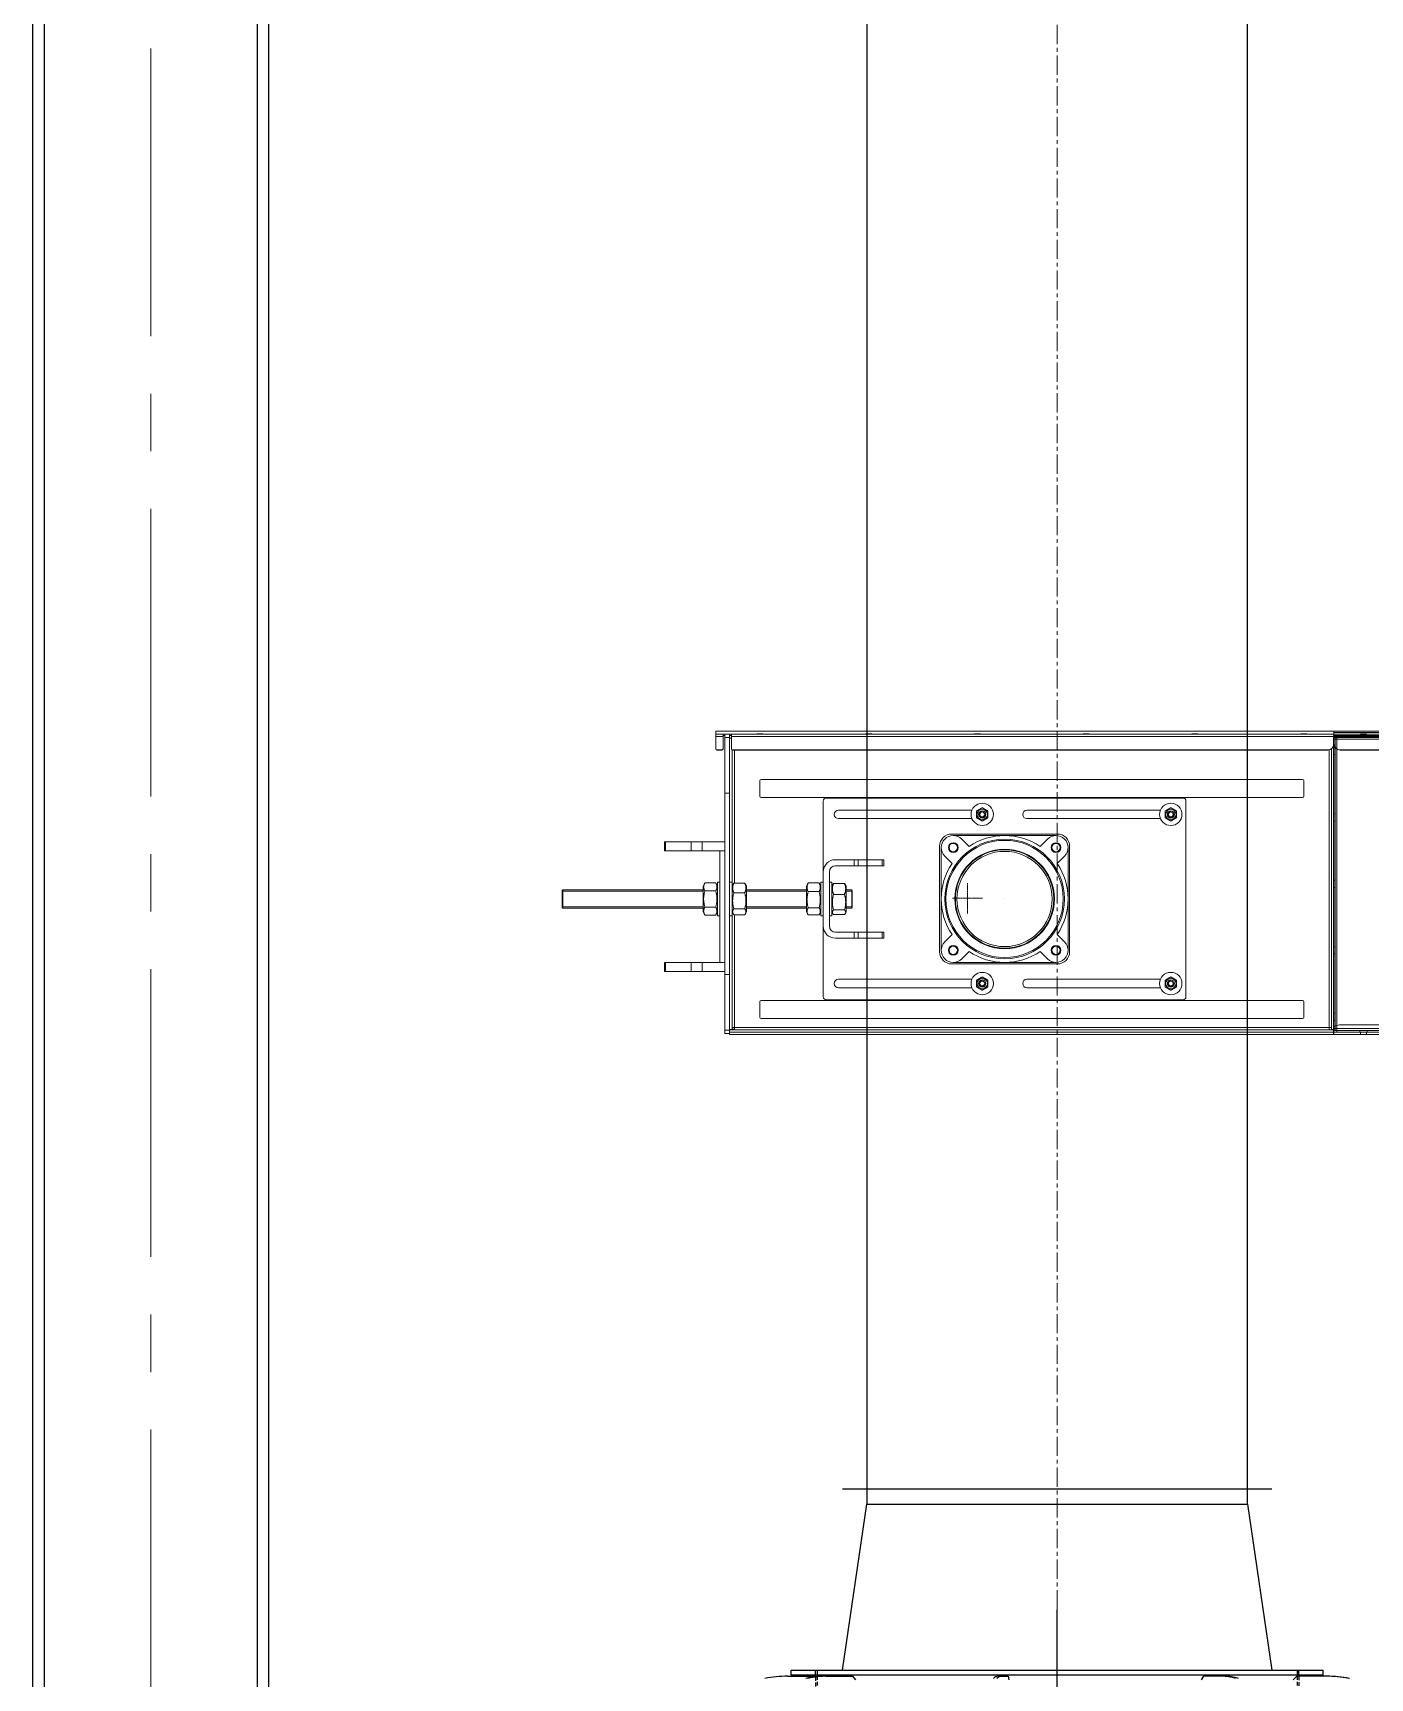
# Model space of a CAD drawing. Header units: millimetres. Extents: x 3220 to 226993, y 817 to 176024.
# Drawn here: x 95309 to 97522, y 100277 to 103000 of the extents above; entities that cross this region are included whole.
import ezdxf

# ---------------------------------------------------------------- set-up
doc = ezdxf.new("R2010")
doc.units = ezdxf.units.MM
for name, pattern in [('AXES', [50.8, 31.75, -6.35, 6.35, -6.35]), ('CHAIN', [0.3543, 0.2362, -0.0295, 0.0591, -0.0295]), ('DASHED', [15, 7, -8]), ('HARTLIJN', [1, 0.84, -0.08, 0, -0.08]), ('HIDDEN', [9.525, 6.35, -3.175])]:
    doc.linetypes.add(name, pattern=pattern)
doc.layers.add('Axe', color=1, linetype='AXES', lineweight=9)
doc.layers.add('Gewinde(DIN)', color=160, linetype='Continuous', lineweight=25)
for name, color, linetype in [('HARTLIJN', 1, 'HARTLIJN'), ('LIJN-035', 7, 'Continuous'), ('LOGO', 7, 'Continuous'), ('STIPPELLIJN', 4, 'HIDDEN')]:
    doc.layers.add(name, color=color, linetype=linetype)
for name, color, linetype, lineweight, true_color in [('Mittelpunktmarkierung(DIN)', 7, 'Continuous', 25, 0x3f3f3f), ('Sichtbare Kanten(DIN)', 7, 'Continuous', 50, 0x3f3f3f), ('Sichtbare tangentiale Kanten(DIN)', 7, 'Continuous', 50, 0x3f3f3f), ('Verdeckte Kanten(DIN)', 7, 'DASHED', 35, 0x3f3f3f), ('Verdeckte tangentiale Kanten(DIN)', 7, 'DASHED', 35, 0x3f3f3f)]:
    doc.layers.add(name, color=color, linetype=linetype, lineweight=lineweight, true_color=true_color)

# ---------------------------------------------------------------- blocks, each defined once
blk = doc.blocks.new('section 6-5')
for points in [[(195, 31980), (195, 10020), (-195, 10020), (-195, 31980)], [(-176, 10020), (-176, 31980), (176, 31980), (176, 10020)]]:
    blk.add_lwpolyline(points, close=True)
at = {"layer": 'Axe', "ltscale": 15}
blk.add_line((0, -4000), (0, 32000), dxfattribs=at)
blk = doc.blocks.new('212')
blk.add_line((-440, 70), (440, 70))
at = {"layer": 'HARTLIJN'}
blk.add_line((0, -4871.9), (0, 170.6), dxfattribs=at)
at = {"layer": 'LIJN-035'}
for p, q in [((-446.3, 60), (-400, 60)), ((-383.6, 60), (-380.4, 60)), ((-380.4, 60), (-338.8, 60)), ((-338.8, 60), (-333.8, 54)), ((-97.5, 60), (-91.7, 60)), ((-91.7, 60), (-81.4, 60)), ((-81.4, 60), (-80.1, 54)), ((242.1, 60), (238.5, 54)), ((272, 60), (242.1, 60)), ((276.8, 60), (272, 60)), ((396.5, 60), (390.6, 54)), ((445, 60), (396.5, 60)), ((446.3, 60), (445, 60))]:
    blk.add_line(p, q, dxfattribs=at)
at = {"layer": 'LIJN-035', "color": 0}
for p, q in [((-440, 62), (-440, 70)), ((440, 62), (-440, 62)), ((440, 62), (440, 70))]:
    blk.add_line(p, q, dxfattribs=at)
at = {"layer": 'LIJN-035'}
for centre, radius, start, end in [((-446.2, -131.5), 191.5, 90.0017, 101.2524), ((-383.6, -81.6), 141.6, 90.0189, 103.0943), ((-380.3, -81.6), 141.6, 90.0189, 103.0943), ((-96.9, 48.3), 11.7, 92.9828, 136.8066), ((-91.1, 48.3), 11.7, 92.9828, 136.8066), ((271.8, -14.6), 74.6, 71.9237, 89.8925), ((276.6, -14.6), 74.6, 71.9237, 89.8925), ((445, -131.5), 191.5, 78.7476, 89.9983), ((446.2, -131.5), 191.5, 78.7476, 89.9983)]:
    blk.add_arc(centre, radius, start, end, dxfattribs=at)
at = {"layer": 'LOGO'}
for p, q in [((-400, 62), (-400, 59)), ((400, 60), (400, 62))]:
    blk.add_line(p, q, dxfattribs=at)
at = {"layer": 'STIPPELLIJN'}
for p, q in [((-400, 62), (-400, 70)), ((-400, 59), (-400, -1130)), ((-397, 70), (-397, -1130)), ((397, 70), (397, -1130)), ((400, 62), (400, 70)), ((400, 60), (400, 1.4))]:
    blk.add_line(p, q, dxfattribs=at)
blk = doc.blocks.new('164')
blk.add_blockref('212', (0, -70))
blk = doc.blocks.new('ligne presse 22 L')
at = {"color": 4}
for p, q in [((-4815, 11632), (-4815, 8548)), ((-4185, 8548), (-4185, 11632)), ((-4855, 8548), (-4145, 8548)), ((-4855, 8248), (-4815, 8523)), ((-4815, 8548), (-4815, 8523)), ((-4815, 8548), (-4185, 8548)), ((-4815, 8523), (-4185, 8523)), ((-4185, 8523), (-4185, 8548)), ((-4185, 8523), (-4145, 8248))]:
    blk.add_line(p, q, dxfattribs=at)
at = {"layer": 'Axe'}
blk.add_line((-4500, 8348.6), (-4500, 11632), dxfattribs=at)
blk.add_blockref('164', (-4500, 8248))
blk = doc.blocks.new('TKF 300 tondeur F')
at = {"layer": 'Gewinde(DIN)', "color": 5, "lineweight": 0}
for p, q in [((807, -7.3), (797, -7.3)), ((972, -7.3), (873, -7.3)), ((1277, -7.3), (1044, -7.3)), ((797, -33.1), (807, -33.1)), ((873, -33.1), (972, -33.1)), ((1044, -33.1), (1277, -33.1))]:
    blk.add_line(p, q, dxfattribs=at)
for centre in [(270, 119.8), (582, 119.8), (270, -160.2), (582, -160.2)]:
    blk.add_arc(centre, 4.95, 176.1931, 86.1931, dxfattribs=at)
at = {"layer": 'Mittelpunktmarkierung(DIN)', "color": 5, "linetype": 'CHAIN', "lineweight": 0, "ltscale": 5.555937}
for p, q in [((606.5, 5.9), (606.5, -44.1)), ((631.5, -19.1), (581.5, -19.1))]:
    blk.add_line(p, q, dxfattribs=at)
at = {"layer": 'Sichtbare Kanten(DIN)', "color": 5, "lineweight": 0}
for p, q in [((0, 252.3), (0, 257.3)), ((0, 257.3), (0, 257.3)), ((1023, 257.3), (0, 257.3)), ((0, 252.3), (0, 248.6)), ((0, 236.4), (0, 248.6)), ((997, 252.5), (1011, 252.5)), ((997, 252.3), (997, 252.5)), ((997, 252.3), (997, 248.6)), ((1000, 250.5), (997, 250.5)), ((997, 250.3), (1000, 250.3)), ((997, 228.4), (997, 248.6)), ((997, 246.3), (1000, 246.3)), ((997, 245.8), (1000, 245.8)), ((1000, 247.2), (1000, 252.1)), ((1000, 154.8), (1000, 247.2)), ((1008, 252.1), (1008, 247.2)), ((1011, 250.5), (1008, 250.5)), ((1008, 247.2), (1008, 154.8)), ((1011, 252.5), (1011, 252.3)), ((1011, 248.6), (1011, 252.3)), ((1011, 248.6), (1011, 228.4)), ((1023, 252.3), (1023, 257.3)), ((1023, 257.3), (1023, 257.3)), ((1023, 252.3), (1023, 248.6)), ((1023, 228.4), (1023, 248.6)), ((0, 236.4), (0, 236.2)), ((0, 236.2), (0, -236.2)), ((4, 228.2), (4, -236.2)), ((995, 226.4), (10, 226.4)), ((10, 226.2), (995, 226.2)), ((996, 7.8), (996, 226.5)), ((997, 228.2), (997, 228.4)), ((1011, 228.2), (1011, 228.4)), ((1021, 226.4), (1013, 226.4)), ((1013, 226.2), (1021, 226.2)), ((1023, 228.2), (1023, 228.4)), ((50, 149.8), (50, 175.8)), ((52, 177.8), (948, 177.8)), ((950, 175.8), (950, 149.8)), ((948, 147.8), (52, 147.8)), ((245, -182.2), (245, 141.8)), ((250, 146.8), (840, 146.8)), ((845, 141.8), (845, 24.8)), ((1008, 154.8), (1000, 154.8)), ((1000, 154.8), (1000, -11.2)), ((1008, -145.2), (1008, 154.8)), ((287.1, 126.8), (508, 126.8)), ((508, 112.8), (287.1, 112.8)), ((599.1, 126.8), (820, 126.8)), ((820, 112.8), (599.1, 112.8)), ((632.5, 87.3), (457.5, 87.3)), ((460, 84.8), (545, 84.8)), ((545, 84.8), (630, 84.8)), ((437.5, 67.3), (437.5, -107.7)), ((440, -20.2), (440, 64.8)), ((486.3, 66.8), (474.1, 78.9)), ((615.9, 78.9), (603.7, 66.8)), ((650, 64.8), (650, -20.2)), ((652.5, -107.7), (652.5, 67.3)), ((1045.6, 74.3), (1008, 74.3)), ((1008, 59.3), (1008, 74.3)), ((1008, 59.3), (1016, 59.3)), ((1008, -125.2), (1008, 59.3)), ((1045.6, 59.3), (1008, 59.3)), ((1016, -11.2), (1016, 59.3)), ((1045.6, 74.3), (1063.5, 74.3)), ((1063.5, 59.3), (1045.6, 59.3)), ((1063.5, 74.3), (1105.9, 74.3)), ((1105.9, 59.3), (1063.5, 59.3)), ((1105.9, 74.3), (1108, 74.3)), ((1108, 59.3), (1105.9, 59.3)), ((1108, 59.3), (1108, 74.3)), ((445.9, 50.7), (458, 38.5)), ((632, 38.5), (644.1, 50.7)), ((745, 44.8), (747.9, 44.8)), ((745, 44.8), (745, 34.8)), ((747.9, 34.8), (745, 34.8)), ((787.1, 44.8), (747.9, 44.8)), ((747.9, 34.8), (787.1, 34.8)), ((787.1, 44.8), (794.1, 44.8)), ((794.1, 34.8), (787.1, 34.8)), ((794.1, 44.8), (825, 44.8)), ((794.1, 34.8), (825, 34.8)), ((807, 1.2), (808.5, 3.8)), ((807, 1.2), (807, -41.5)), ((828, 5.6), (810, 5.6)), ((831, 1.2), (829.5, 3.8)), ((831, -48.2), (831, 7.8)), ((835, 7.8), (831, 7.8)), ((835, 24.8), (835, -65.2)), ((845, -65.2), (845, 24.8)), ((845, 7.8), (849, 7.8)), ((849, 7.8), (849, -48.2)), ((849, 1.2), (851.6, 5.6)), ((852, 6.3), (870, 6.3)), ((873, 1.2), (870.4, 5.6)), ((873, -41.5), (873, 1.2)), ((972, 1.2), (974, 4.6)), ((972, 1.2), (972, -41.5)), ((993, 6.1), (975, 6.1)), ((996, 1.2), (994, 4.6)), ((996, -48.2), (996, 7.8)), ((1000, 7.8), (996, 7.8)), ((1016, 7.8), (1020, 7.8)), ((1020, 7.8), (1020, -48.2)), ((1020, 1.2), (1023, 6.4)), ((1041, 6.4), (1023, 6.4)), ((1044, 1.2), (1041, 6.4)), ((1044, -41.5), (1044, 1.2)), ((440, -105.2), (440, -20.2)), ((650, -20.2), (650, -105.2)), ((797, -6.2), (798, -5.2)), ((797, -34.2), (797, -6.2)), ((798, -5.2), (798, -35.2)), ((798, -5.2), (807, -5.2)), ((828, -12.6), (810, -12.6)), ((852, -8.1), (870, -8.1)), ((873, -5.2), (972, -5.2)), ((993, -10.2), (975, -10.2)), ((1000, -29.2), (1000, -11.2)), ((1016, -11.2), (1016, -29.2)), ((1041, -6.9), (1023, -6.9)), ((1044, -5.2), (1276, -5.2)), ((1276, -35.2), (1276, -5.2)), ((1277, -6.2), (1276, -5.2)), ((1277, -6.2), (1277, -34.2)), ((797, -34.2), (798, -35.2)), ((798, -35.2), (807, -35.2)), ((807, -41.5), (808.5, -44.2)), ((828, -38.4), (810, -38.4)), ((828, -46), (810, -46)), ((831, -41.5), (829.5, -44.2)), ((835, -48.2), (831, -48.2)), ((845, -48.2), (849, -48.2)), ((849, -41.5), (851.6, -46)), ((852, -34.6), (870, -34.6)), ((852, -46.7), (870, -46.7)), ((873, -41.5), (870.4, -46)), ((873, -35.2), (972, -35.2)), ((972, -41.5), (974, -45)), ((993, -36.5), (975, -36.5)), ((993, -46.5), (975, -46.5)), ((996, -41.5), (994, -45)), ((996, -236.2), (996, -48.2)), ((1000, -48.2), (996, -48.2)), ((1000, -29.2), (1000, -145.2)), ((1016, -125.2), (1016, -29.2)), ((1016, -48.2), (1020, -48.2)), ((1020, -41.5), (1023, -46.8)), ((1041, -33.5), (1023, -33.5)), ((1041, -46.8), (1023, -46.8)), ((1044, -41.5), (1041, -46.8)), ((1044, -35.2), (1276, -35.2)), ((1277, -34.2), (1276, -35.2)), ((458, -78.9), (445.9, -91.1)), ((644.1, -91.1), (632, -78.9)), ((745, -75.2), (747.9, -75.2)), ((745, -75.2), (745, -85.2)), ((787.1, -75.2), (747.9, -75.2)), ((787.1, -75.2), (794.1, -75.2)), ((825, -75.2), (794.1, -75.2)), ((845, -65.2), (845, -182.2)), ((474.1, -119.3), (486.3, -107.2)), ((603.7, -107.2), (615.9, -119.3)), ((747.9, -85.2), (745, -85.2)), ((747.9, -85.2), (787.1, -85.2)), ((794.1, -85.2), (787.1, -85.2)), ((825, -85.2), (794.1, -85.2)), ((457.5, -127.7), (632.5, -127.7)), ((545, -125.2), (460, -125.2)), ((630, -125.2), (545, -125.2)), ((1008, -125.2), (1016, -125.2)), ((1045.6, -125.2), (1008, -125.2)), ((1008, -140.2), (1008, -125.2)), ((1045.6, -125.2), (1063.5, -125.2)), ((1063.5, -125.2), (1105.9, -125.2)), ((1105.9, -125.2), (1108, -125.2)), ((1108, -140.2), (1108, -125.2)), ((287.1, -153.2), (508, -153.2)), ((599.1, -153.2), (820, -153.2)), ((1000, -237.6), (1000, -145.2)), ((1000, -145.2), (1008, -145.2)), ((1045.6, -140.2), (1008, -140.2)), ((1008, -145.2), (1008, -237.6)), ((1063.5, -140.2), (1045.6, -140.2)), ((1105.9, -140.2), (1063.5, -140.2)), ((1108, -140.2), (1105.9, -140.2)), ((50, -216.2), (50, -190.2)), ((52, -188.2), (948, -188.2)), ((840, -187.2), (250, -187.2)), ((508, -167.2), (287.1, -167.2)), ((820, -167.2), (599.1, -167.2)), ((950, -190.2), (950, -216.2)), ((4, -236.2), (0, -236.2)), ((0, -240.7), (0, -236.7)), ((1000, -236.7), (0, -236.7)), ((0, -240.7), (1000, -240.7)), ((0, -240.7), (0, -244.7)), ((1000, -240.7), (0, -240.7)), ((0, -244.7), (1000, -244.7)), ((8, -232.7), (4, -232.7)), ((8, -232.7), (8, -236.7)), ((948, -218.2), (52, -218.2)), ((992, -232.7), (996, -232.7)), ((992, -236.7), (992, -232.7)), ((992, -235.7), (996, -235.7)), ((996, -236.2), (1000, -236.2)), ((1000, -242.7), (1000, -237.6)), ((1000, -242.7), (1000, -244.7)), ((1000, -242.7), (1008, -242.7)), ((1008, -237.6), (1008, -242.7))]:
    blk.add_line(p, q, dxfattribs=at)
for centre, radius in [((270, 119.8), 18.5), ((582, 119.8), 18.5), ((270, 119.8), 8.6), ((270, 119.8), 6), ((270, 119.8), 6), ((270, 119.8), 4), ((582, 119.8), 8.6), ((582, 119.8), 6), ((582, 119.8), 6), ((582, 119.8), 4), ((545, -20.2), 99), ((460, 64.8), 8), ((460, 64.8), 6.92), ((545, -20.2), 81.5), ((630, 64.8), 8), ((630, 64.8), 6.92), ((545, -20.2), 0.01), ((460, -105.2), 8), ((460, -105.2), 6.92), ((630, -105.2), 8), ((630, -105.2), 6.92), ((270, -160.2), 18.5), ((270, -160.2), 8.6), ((270, -160.2), 6), ((270, -160.2), 6), ((270, -160.2), 4), ((582, -160.2), 18.5), ((582, -160.2), 8.6), ((582, -160.2), 6), ((582, -160.2), 6), ((582, -160.2), 4)]:
    blk.add_circle(centre, radius, dxfattribs=at)
for centre, radius, start, end in [((52, 175.8), 2, 90, 180), ((948, 175.8), 2, 0, 90), ((52, 149.8), 2, 180, 270), ((250, 141.8), 5, 90, 180), ((840, 141.8), 5, 0, 90), ((948, 149.8), 2, 270, 0), ((508, 119.8), 7, 270, 90), ((820, 119.8), 7, 270, 90), ((457.5, 67.3), 20, 90, 180), ((460, 64.8), 20, 45, 225), ((545, -20.2), 105, 55.9806, 124.0194), ((630, 64.8), 20, 315, 135), ((632.5, 67.3), 20, 0, 90), ((545, -20.2), 105, 145.9806, 214.0194), ((545, -20.2), 105, 325.9806, 34.0194), ((825, 24.8), 20, 0, 90), ((825, 24.8), 10, 0, 90), ((825, -65.2), 10, 270, 0), ((825, -65.2), 20, 270, 0), ((457.5, -107.7), 20, 180, 270), ((460, -105.2), 20, 135, 315), ((545, -20.2), 105, 235.9806, 304.0194), ((630, -105.2), 20, 225, 45), ((632.5, -107.7), 20, 270, 0), ((508, -160.2), 7, 270, 90), ((820, -160.2), 7, 270, 90), ((52, -190.2), 2, 90, 180), ((250, -182.2), 5, 180, 270), ((840, -182.2), 5, 270, 0), ((948, -190.2), 2, 0, 90), ((52, -216.2), 2, 180, 270), ((948, -216.2), 2, 270, 0)]:
    blk.add_arc(centre, radius, start, end, dxfattribs=at)
for centre in [(50, 252.9), (230, 252.9), (410, 252.9), (590, 252.9), (770, 252.9), (950, 252.9)]:
    blk.add_ellipse(centre, major_axis=(-5, 0), ratio=0.026186, dxfattribs=at)
for centre, major_axis, start_param, end_param in [((10, 236.4), (-10, 0), 0, 1.570796), ((10, 236.2), (-10, 0), 0, 1.570796), ((995, 228.4), (2, 0), 4.712389, 6.283185), ((995, 228.2), (2, 0), 4.712389, 6.283185), ((1013, 228.4), (-2, 0), 0, 1.570796), ((1013, 228.2), (-2, 0), 0, 1.570796), ((1021, 228.4), (2, 0), 4.712389, 6.283185), ((1021, 228.2), (2, 0), 4.712389, 6.283185)]:
    blk.add_ellipse(centre, major_axis=major_axis, ratio=0.996195, start_param=start_param, end_param=end_param, dxfattribs=at)
for points, weights in [([(260.5, 125.3), (265.2, 128), (270, 130.8)], [1, 1.15470053838, 1]), ([(260.5, 114.3), (260.5, 119.8), (260.5, 125.3)], [1, 1.15470053838, 1]), ([(270, 108.8), (265.2, 111.6), (260.5, 114.3)], [1, 1.15470053838, 1]), ([(270, 130.8), (274.7, 128), (279.5, 125.3)], [1, 1.15470053838, 1]), ([(279.5, 114.3), (274.7, 111.6), (270, 108.8)], [1, 1.15470053838, 1]), ([(279.5, 125.3), (279.5, 119.8), (279.5, 114.3)], [1, 1.15470053838, 1]), ([(572.5, 125.3), (577.2, 128), (582, 130.8)], [1, 1.15470053838, 1]), ([(572.5, 114.3), (572.5, 119.8), (572.5, 125.3)], [1, 1.15470053838, 1]), ([(582, 108.8), (577.2, 111.6), (572.5, 114.3)], [1, 1.15470053838, 1]), ([(582, 130.8), (586.7, 128), (591.5, 125.3)], [1, 1.15470053838, 1]), ([(591.5, 114.3), (586.7, 111.6), (582, 108.8)], [1, 1.15470053838, 1]), ([(591.5, 125.3), (591.5, 119.8), (591.5, 114.3)], [1, 1.15470053838, 1]), ([(810, 5.6), (806.2, -3.5), (810, -12.6)], [1, 1.15470053838, 1]), ([(808.5, 3.8), (809, 4.7), (810, 5.6)], [1.05428215884, 1.03510900329, 1]), ([(828, 5.6), (829, 4.7), (829.5, 3.8)], [1, 1.03510900329, 1.05428215884]), ([(828, -12.6), (831.8, -3.5), (828, 5.6)], [1, 1.15470053838, 1]), ([(852, 6.3), (848.2, -0.9), (852, -8.1)], [1, 1.15470053838, 1]), ([(851.6, 5.6), (851.8, 6), (852, 6.3)], [1.01498110201, 1.00789329063, 1]), ([(870, 6.3), (870.2, 6), (870.4, 5.6)], [1, 1.00789329063, 1.01498110201]), ([(870, -8.1), (873.8, -0.9), (870, 6.3)], [1, 1.15470053838, 1]), ([(975, 6.1), (971.2, -2), (975, -10.2)], [1, 1.15470053838, 1]), ([(974, 4.6), (974.4, 5.4), (975, 6.1)], [1.03585620826, 1.02069714234, 1]), ([(993, 6.1), (993.6, 5.4), (994, 4.6)], [1, 1.02069714234, 1.03585620826]), ([(993, -10.2), (996.8, -2), (993, 6.1)], [1, 1.15470053838, 1]), ([(1023, 6.4), (1019.2, -0.3), (1023, -6.9)], [1, 1.15470053838, 1]), ([(1041, -6.9), (1044.8, -0.3), (1041, 6.4)], [1, 1.15470053838, 1]), ([(810, -12.6), (806.2, -25.5), (810, -38.4)], [1, 1.15470053838, 1]), ([(828, -38.4), (831.8, -25.5), (828, -12.6)], [1, 1.15470053838, 1]), ([(852, -8.1), (848.2, -21.4), (852, -34.6)], [1, 1.15470053838, 1]), ([(870, -34.6), (873.8, -21.4), (870, -8.1)], [1, 1.15470053838, 1]), ([(975, -10.2), (971.2, -23.3), (975, -36.5)], [1, 1.15470053838, 1]), ([(993, -36.5), (996.8, -23.3), (993, -10.2)], [1, 1.15470053838, 1]), ([(1023, -6.9), (1019.2, -20.2), (1023, -33.5)], [1, 1.15470053838, 1]), ([(1041, -33.5), (1044.8, -20.2), (1041, -6.9)], [1, 1.15470053838, 1]), ([(810, -38.4), (806.2, -42.2), (810, -46)], [1, 1.15470053838, 1]), ([(828, -46), (831.8, -42.2), (828, -38.4)], [1, 1.15470053838, 1]), ([(852, -34.6), (848.2, -40.7), (852, -46.7)], [1, 1.15470053838, 1]), ([(870, -46.7), (873.8, -40.7), (870, -34.6)], [1, 1.15470053838, 1]), ([(975, -36.5), (971.2, -41.5), (975, -46.5)], [1, 1.15470053838, 1]), ([(993, -46.5), (996.8, -41.5), (993, -36.5)], [1, 1.15470053838, 1]), ([(1023, -33.5), (1019.2, -40.1), (1023, -46.8)], [1, 1.15470053838, 1]), ([(1041, -46.8), (1044.8, -40.1), (1041, -33.5)], [1, 1.15470053838, 1]), ([(260.5, -154.7), (265.2, -152), (270, -149.2)], [1, 1.15470053838, 1]), ([(260.5, -165.7), (260.5, -160.2), (260.5, -154.7)], [1, 1.15470053838, 1]), ([(270, -149.2), (274.7, -152), (279.5, -154.7)], [1, 1.15470053838, 1]), ([(279.5, -154.7), (279.5, -160.2), (279.5, -165.7)], [1, 1.15470053838, 1]), ([(572.5, -154.7), (577.2, -152), (582, -149.2)], [1, 1.15470053838, 1]), ([(572.5, -165.7), (572.5, -160.2), (572.5, -154.7)], [1, 1.15470053838, 1]), ([(582, -149.2), (586.7, -152), (591.5, -154.7)], [1, 1.15470053838, 1]), ([(591.5, -154.7), (591.5, -160.2), (591.5, -165.7)], [1, 1.15470053838, 1]), ([(270, -171.2), (265.2, -168.4), (260.5, -165.7)], [1, 1.15470053838, 1]), ([(279.5, -165.7), (274.7, -168.4), (270, -171.2)], [1, 1.15470053838, 1]), ([(582, -171.2), (577.2, -168.4), (572.5, -165.7)], [1, 1.15470053838, 1]), ([(591.5, -165.7), (586.7, -168.4), (582, -171.2)], [1, 1.15470053838, 1])]:
    blk.add_rational_spline(points, weights, degree=2, dxfattribs=at)
at = {"layer": 'Sichtbare tangentiale Kanten(DIN)', "color": 5, "lineweight": 0}
for p, q in [((0, 257.3), (1023, 257.3)), ((0, 252.3), (997, 252.3)), ((0, 248.6), (997, 248.6)), ((1000, 247.2), (1008, 247.2)), ((1011, 252.3), (1023, 252.3)), ((1011, 248.6), (1023, 248.6)), ((8, 226.4), (8, -232.7)), ((10, 226.2), (10, 226.4)), ((992, 6.1), (992, 226.2)), ((995, 226.2), (995, 226.4)), ((1013, 226.2), (1013, 226.4)), ((1021, 226.2), (1021, 226.4)), ((1045.6, 74.3), (1045.6, 59.3)), ((1063.5, 59.3), (1063.5, 74.3)), ((1105.9, 74.3), (1105.9, 59.3)), ((747.9, 34.8), (747.9, 44.8)), ((787.1, 44.8), (787.1, 34.8)), ((794.1, 34.8), (794.1, 44.8)), ((992, -232.7), (992, -46.5)), ((747.9, -85.2), (747.9, -75.2)), ((787.1, -75.2), (787.1, -85.2)), ((794.1, -85.2), (794.1, -75.2)), ((1045.6, -125.2), (1045.6, -140.2)), ((1063.5, -140.2), (1063.5, -125.2)), ((1105.9, -125.2), (1105.9, -140.2)), ((8, -232.7), (992, -232.7)), ((1008, -237.6), (1000, -237.6))]:
    blk.add_line(p, q, dxfattribs=at)
for radius in [97, 82.5, 78.8]:
    blk.add_circle((545, -20.2), radius, dxfattribs=at)
blk = doc.blocks.new('TKF 300 2000 F')
at = {"layer": 'Sichtbare Kanten(DIN)', "color": 5, "lineweight": 0}
for p, q in [((-2000, 495), (-2000, 492)), ((-2000, 495), (-1999, 495)), ((-2000, 492), (-1999, 492)), ((-1999, 491.9), (-2000, 491.9)), ((-2000, 7.1), (-2000, 491.9)), ((-1999, 497), (-1999, 502)), ((-1999, 502), (-1999, 502)), ((-1, 502), (-1999, 502)), ((-1999, 497), (-1999, 493.3)), ((-1999, 481.1), (-1999, 493.3)), ((-1, 502), (-1, 497)), ((-1, 502), (-1, 502)), ((-1, 493.3), (-1, 497)), ((-1, 495), (0, 495)), ((-1, 493.3), (-1, 481.1)), ((-1, 492), (0, 492)), ((-1, 491.9), (0, 491.9)), ((0, 495), (0, 492)), ((0, 491.9), (0, 7.1)), ((-1999, 481.1), (-1999, 480.9)), ((-1997, 7.1), (-1997, 474.9)), ((-11, 471.1), (-1989, 471.1)), ((-1989, 470.9), (-11, 470.9)), ((-3, 474.9), (-3, 7.1)), ((-1, 480.9), (-1, 481.1)), ((-1997, 7.1), (-2000, 7.1)), ((-2000, 7.1), (-2000, 7)), ((-2000, 4), (-2000, 7)), ((0, 7), (-2000, 7)), ((-2000, 4), (0, 4)), ((-2000, 0), (-2000, 4)), ((0, 4), (-2000, 4)), ((-1994, 10), (-1997, 10)), ((-1994, 10), (-1994, 7)), ((-6, 10), (-3, 10)), ((-6, 7), (-6, 10)), ((-3, 7.1), (0, 7.1)), ((0, 7), (0, 7.1)), ((0, 4), (0, 7)), ((0, 0), (0, 4)), ((-2000, 0), (0, 0))]:
    blk.add_line(p, q, dxfattribs=at)
for centre in [(-1900, 360), (-1450, 360), (-1000, 360), (-550, 360), (-100, 360)]:
    blk.add_circle(centre, 6, dxfattribs=at)
for centre in [(-1950, 497.6), (-1760, 497.6), (-1570, 497.6), (-1380, 497.6), (-1190, 497.6), (-1000, 497.6), (-810, 497.6), (-620, 497.6), (-430, 497.6), (-240, 497.6), (-50, 497.6)]:
    blk.add_ellipse(centre, major_axis=(-5, 0), ratio=0.026186, dxfattribs=at)
for centre, major_axis, start_param, end_param in [((-1989, 481.1), (-10, 0), 0, 1.570796), ((-1989, 480.9), (-10, 0), 0, 1.570796), ((-11, 481.1), (10, 0), 4.712389, 6.283185), ((-11, 480.9), (10, 0), 4.712389, 6.283185)]:
    blk.add_ellipse(centre, major_axis=major_axis, ratio=0.996195, start_param=start_param, end_param=end_param, dxfattribs=at)
at = {"layer": 'Sichtbare tangentiale Kanten(DIN)', "color": 5, "lineweight": 0}
for p, q in [((-1999, 502), (-1, 502)), ((-1999, 497), (-1, 497)), ((-1999, 493.3), (-1, 493.3)), ((-1994, 472.3), (-1994, 10)), ((-1989, 470.9), (-1989, 471.1)), ((-11, 471.1), (-11, 470.9)), ((-6, 10), (-6, 472.3)), ((-1994, 10), (-6, 10))]:
    blk.add_line(p, q, dxfattribs=at)
at = {"layer": 'Verdeckte Kanten(DIN)', "color": 5, "lineweight": 0, "ltscale": 25.437323}
for p, q in [((-1, 500), (-1999, 500)), ((-1999, 492), (-1, 492))]:
    blk.add_line(p, q, dxfattribs=at)
at = {"layer": 'Verdeckte Kanten(DIN)', "color": 5, "lineweight": 0, "ltscale": 0.380839}
for p, q in [((-1997, 491.9), (-1999, 491.9)), ((-3, 491.9), (-1, 491.9))]:
    blk.add_line(p, q, dxfattribs=at)
at = {"layer": 'Verdeckte Kanten(DIN)', "color": 5, "lineweight": 0, "ltscale": 3.233633}
for p, q in [((-1997, 474.9), (-1997, 491.9)), ((-3, 491.9), (-3, 474.9))]:
    blk.add_line(p, q, dxfattribs=at)
at = {"layer": 'Verdeckte Kanten(DIN)', "color": 5, "lineweight": 0, "ltscale": 0.571309}
for p, q in [((-1994, 495), (-1994, 492)), ((-1956, 492), (-1956, 495)), ((-1944, 492), (-1944, 495)), ((-1766, 492), (-1766, 495)), ((-1754, 492), (-1754, 495)), ((-1576, 492), (-1576, 495)), ((-1564, 492), (-1564, 495)), ((-1386, 492), (-1386, 495)), ((-1374, 492), (-1374, 495)), ((-1196, 492), (-1196, 495)), ((-1184, 492), (-1184, 495)), ((-1006, 492), (-1006, 495)), ((-994, 492), (-994, 495)), ((-816, 492), (-816, 495)), ((-804, 492), (-804, 495)), ((-626, 492), (-626, 495)), ((-614, 492), (-614, 495)), ((-436, 492), (-436, 495)), ((-424, 492), (-424, 495)), ((-246, 492), (-246, 495)), ((-234, 492), (-234, 495)), ((-56, 492), (-56, 495)), ((-44, 492), (-44, 495)), ((-6, 492), (-6, 495)), ((-2000, 489), (-1997, 489)), ((-1997, 475.5), (-2000, 475.5)), ((-1997, 463.5), (-2000, 463.5)), ((-3, 489), (0, 489)), ((0, 475.5), (-3, 475.5)), ((0, 463.5), (-3, 463.5)), ((-1997, 365.5), (-2000, 365.5)), ((0, 365.5), (-3, 365.5)), ((-1997, 353.5), (-2000, 353.5)), ((0, 353.5), (-3, 353.5)), ((-1997, 255.5), (-2000, 255.5)), ((0, 255.5), (-3, 255.5)), ((-1997, 243.5), (-2000, 243.5)), ((0, 243.5), (-3, 243.5)), ((-1997, 145.5), (-2000, 145.5)), ((0, 145.5), (-3, 145.5)), ((-1997, 133.5), (-2000, 133.5)), ((0, 133.5), (-3, 133.5)), ((-1997, 35.5), (-2000, 35.5)), ((0, 35.5), (-3, 35.5)), ((-1997, 23.5), (-2000, 23.5)), ((-1997, 10), (-2000, 10)), ((-1994, 7), (-1994, 4)), ((-1956, 7), (-1956, 4)), ((-1944, 7), (-1944, 4)), ((-1856, 7), (-1856, 4)), ((-1844, 7), (-1844, 4)), ((-1756, 7), (-1756, 4)), ((-1744, 7), (-1744, 4)), ((-1656, 7), (-1656, 4)), ((-1644, 7), (-1644, 4)), ((-1556, 7), (-1556, 4)), ((-1544, 7), (-1544, 4)), ((-1456, 7), (-1456, 4)), ((-1444, 7), (-1444, 4)), ((-1356, 7), (-1356, 4)), ((-1344, 7), (-1344, 4)), ((-1256, 7), (-1256, 4)), ((-1244, 7), (-1244, 4)), ((-1156, 7), (-1156, 4)), ((-1144, 7), (-1144, 4)), ((-1056, 7), (-1056, 4)), ((-1044, 7), (-1044, 4)), ((-956, 7), (-956, 4)), ((-944, 7), (-944, 4)), ((-856, 7), (-856, 4)), ((-844, 7), (-844, 4)), ((-756, 7), (-756, 4)), ((-744, 7), (-744, 4)), ((-656, 7), (-656, 4)), ((-644, 7), (-644, 4)), ((-556, 7), (-556, 4)), ((-544, 7), (-544, 4)), ((-456, 7), (-456, 4)), ((-444, 7), (-444, 4)), ((-356, 7), (-356, 4)), ((-344, 7), (-344, 4)), ((-256, 7), (-256, 4)), ((-244, 7), (-244, 4)), ((-156, 7), (-156, 4)), ((-144, 7), (-144, 4)), ((-56, 7), (-56, 4)), ((-44, 7), (-44, 4)), ((-6, 7), (-6, 4)), ((0, 23.5), (-3, 23.5)), ((0, 10), (-3, 10))]:
    blk.add_line(p, q, dxfattribs=at)
at = {"layer": 'Verdeckte Kanten(DIN)', "color": 5, "lineweight": 0, "ltscale": 0.897467}
for p, q in [((-1994, 492), (-1994, 489)), ((-6, 489), (-6, 492)), ((-1994, 489), (-1997, 489)), ((-6, 489), (-3, 489))]:
    blk.add_line(p, q, dxfattribs=at)
at = {"layer": 'Verdeckte Kanten(DIN)', "color": 5, "lineweight": 0, "ltscale": 0.38097}
for p, q in [((-1955, 495.6), (-1955, 497.6)), ((-1945, 495.6), (-1945, 497.6)), ((-1765, 495.6), (-1765, 497.6)), ((-1755, 495.6), (-1755, 497.6)), ((-1575, 495.6), (-1575, 497.6)), ((-1565, 495.6), (-1565, 497.6)), ((-1385, 495.6), (-1385, 497.6)), ((-1375, 495.6), (-1375, 497.6)), ((-1195, 495.6), (-1195, 497.6)), ((-1185, 495.6), (-1185, 497.6)), ((-1005, 495.6), (-1005, 497.6)), ((-995, 495.6), (-995, 497.6)), ((-815, 495.6), (-815, 497.6)), ((-805, 495.6), (-805, 497.6)), ((-625, 495.6), (-625, 497.6)), ((-615, 495.6), (-615, 497.6)), ((-435, 495.6), (-435, 497.6)), ((-425, 495.6), (-425, 497.6)), ((-245, 495.6), (-245, 497.6)), ((-235, 495.6), (-235, 497.6)), ((-55, 495.6), (-55, 497.6)), ((-45, 495.6), (-45, 497.6))]:
    blk.add_line(p, q, dxfattribs=at)
at = {"layer": 'Verdeckte Kanten(DIN)', "color": 5, "lineweight": 0, "ltscale": 1.971787}
for p, q in [((-2000, 13.3), (-1990, 16)), ((-10, 16), (0, 13.3))]:
    blk.add_line(p, q, dxfattribs=at)
at = {"layer": 'Verdeckte Kanten(DIN)', "color": 5, "lineweight": 0, "ltscale": 25.208158}
blk.add_line((-1990, 16), (-10, 16), dxfattribs=at)
at = {"layer": 'Verdeckte Kanten(DIN)', "color": 5, "lineweight": 0, "ltscale": 0.761779}
for p, q in [((-1955, 0), (-1955, 4)), ((-1945, 0), (-1945, 4)), ((-1905, 0), (-1905, 4)), ((-1895, 0), (-1895, 4)), ((-1855, 0), (-1855, 4)), ((-1845, 0), (-1845, 4)), ((-1755, 0), (-1755, 4)), ((-1745, 0), (-1745, 4)), ((-1705, 0), (-1705, 4)), ((-1695, 0), (-1695, 4)), ((-1655, 0), (-1655, 4)), ((-1645, 0), (-1645, 4)), ((-1555, 0), (-1555, 4)), ((-1545, 0), (-1545, 4)), ((-1505, 0), (-1505, 4)), ((-1495, 0), (-1495, 4)), ((-1455, 0), (-1455, 4)), ((-1445, 0), (-1445, 4)), ((-1355, 0), (-1355, 4)), ((-1345, 0), (-1345, 4)), ((-1305, 0), (-1305, 4)), ((-1295, 0), (-1295, 4)), ((-1255, 0), (-1255, 4)), ((-1245, 0), (-1245, 4)), ((-1155, 0), (-1155, 4)), ((-1145, 0), (-1145, 4)), ((-1105, 0), (-1105, 4)), ((-1095, 0), (-1095, 4)), ((-1055, 0), (-1055, 4)), ((-1045, 0), (-1045, 4)), ((-955, 0), (-955, 4)), ((-945, 0), (-945, 4)), ((-905, 0), (-905, 4)), ((-895, 0), (-895, 4)), ((-855, 0), (-855, 4)), ((-845, 0), (-845, 4)), ((-755, 0), (-755, 4)), ((-745, 0), (-745, 4)), ((-705, 0), (-705, 4)), ((-695, 0), (-695, 4)), ((-655, 0), (-655, 4)), ((-645, 0), (-645, 4)), ((-555, 0), (-555, 4)), ((-545, 0), (-545, 4)), ((-505, 0), (-505, 4)), ((-495, 0), (-495, 4)), ((-455, 0), (-455, 4)), ((-445, 0), (-445, 4)), ((-355, 0), (-355, 4)), ((-345, 0), (-345, 4)), ((-305, 0), (-305, 4)), ((-295, 0), (-295, 4)), ((-255, 0), (-255, 4)), ((-245, 0), (-245, 4)), ((-155, 0), (-155, 4)), ((-145, 0), (-145, 4)), ((-105, 0), (-105, 4)), ((-95, 0), (-95, 4)), ((-55, 0), (-55, 4)), ((-45, 0), (-45, 4))]:
    blk.add_line(p, q, dxfattribs=at)
at = {"layer": 'Verdeckte Kanten(DIN)', "color": 5, "lineweight": 0, "ltscale": 1.104296}
for p, q in [((-1904.5, 11.9), (-1908.6, 16)), ((-1895.5, 11.9), (-1891.4, 16)), ((-1704.5, 11.9), (-1708.6, 16)), ((-1695.5, 11.9), (-1691.4, 16)), ((-1504.5, 11.9), (-1508.6, 16)), ((-1495.5, 11.9), (-1491.4, 16)), ((-1304.5, 11.9), (-1308.6, 16)), ((-1295.5, 11.9), (-1291.4, 16)), ((-1104.5, 11.9), (-1108.6, 16)), ((-1095.5, 11.9), (-1091.4, 16)), ((-904.5, 11.9), (-908.6, 16)), ((-895.5, 11.9), (-891.4, 16)), ((-704.5, 11.9), (-708.6, 16)), ((-695.5, 11.9), (-691.4, 16)), ((-504.5, 11.9), (-508.6, 16)), ((-495.5, 11.9), (-491.4, 16)), ((-304.5, 11.9), (-308.6, 16)), ((-295.5, 11.9), (-291.4, 16)), ((-104.5, 11.9), (-108.6, 16)), ((-95.5, 11.9), (-91.4, 16))]:
    blk.add_line(p, q, dxfattribs=at)
at = {"layer": 'Verdeckte Kanten(DIN)', "color": 5, "lineweight": 0, "ltscale": 2.692601}
for p, q in [((-1904.5, 11.9), (-1895.5, 11.9)), ((-1704.5, 11.9), (-1695.5, 11.9)), ((-1504.5, 11.9), (-1495.5, 11.9)), ((-1304.5, 11.9), (-1295.5, 11.9)), ((-1104.5, 11.9), (-1095.5, 11.9)), ((-904.5, 11.9), (-895.5, 11.9)), ((-704.5, 11.9), (-695.5, 11.9)), ((-504.5, 11.9), (-495.5, 11.9)), ((-304.5, 11.9), (-295.5, 11.9)), ((-104.5, 11.9), (-95.5, 11.9))]:
    blk.add_line(p, q, dxfattribs=at)
at = {"layer": 'Verdeckte Kanten(DIN)', "color": 5, "lineweight": 0, "ltscale": 1.50461}
for p, q in [((-1904.5, 4), (-1904.5, 11.9)), ((-1895.5, 4), (-1895.5, 11.9)), ((-1704.5, 4), (-1704.5, 11.9)), ((-1695.5, 4), (-1695.5, 11.9)), ((-1504.5, 4), (-1504.5, 11.9)), ((-1495.5, 4), (-1495.5, 11.9)), ((-1304.5, 4), (-1304.5, 11.9)), ((-1295.5, 4), (-1295.5, 11.9)), ((-1104.5, 4), (-1104.5, 11.9)), ((-1095.5, 4), (-1095.5, 11.9)), ((-904.5, 4), (-904.5, 11.9)), ((-895.5, 4), (-895.5, 11.9)), ((-704.5, 4), (-704.5, 11.9)), ((-695.5, 4), (-695.5, 11.9)), ((-504.5, 4), (-504.5, 11.9)), ((-495.5, 4), (-495.5, 11.9)), ((-304.5, 4), (-304.5, 11.9)), ((-295.5, 4), (-295.5, 11.9)), ((-104.5, 4), (-104.5, 11.9)), ((-95.5, 4), (-95.5, 11.9))]:
    blk.add_line(p, q, dxfattribs=at)
at = {"layer": 'Verdeckte Kanten(DIN)', "color": 5, "lineweight": 0, "ltscale": 5.984706}
for centre in [(-1950, 495.6), (-1760, 495.6), (-1570, 495.6), (-1380, 495.6), (-1190, 495.6), (-1000, 495.6), (-810, 495.6), (-620, 495.6), (-430, 495.6), (-240, 495.6), (-50, 495.6)]:
    blk.add_ellipse(centre, major_axis=(5, 0), ratio=0.026186, dxfattribs=at)
at = {"layer": 'Verdeckte tangentiale Kanten(DIN)', "color": 5, "lineweight": 0, "ltscale": 25.437323}
for p, q in [((-1, 500), (-1999, 500)), ((-1, 495), (-1999, 495)), ((-1, 493.2), (-1999, 493.2))]:
    blk.add_line(p, q, dxfattribs=at)
at = {"layer": 'Verdeckte tangentiale Kanten(DIN)', "color": 5, "lineweight": 0, "ltscale": 3.18604}
for p, q in [((-1994, 489), (-1994, 472.3)), ((-6, 472.3), (-6, 489))]:
    blk.add_line(p, q, dxfattribs=at)
at = {"layer": 'Verdeckte tangentiale Kanten(DIN)', "color": 5, "lineweight": 0, "ltscale": 25.310009}
blk.add_line((-6, 489), (-1994, 489), dxfattribs=at)
blk = doc.blocks.new('155')
for name, p in [('TKF 300 2000 F', (-1107, -319)), ('TKF 300 tondeur F', (-1108, -74.3))]:
    blk.add_blockref(name, p)

msp = doc.modelspace()

# ---------------------------------------------------------------- block references
for name, p in [('section 6-5', (95504.1, 77542.4)), ('ligne presse 22 L', (101504.1, 92042.4))]:
    msp.add_blockref(name, p)
at = {"xscale": -1}
msp.add_blockref('155', (96354.1, 101661.4), dxfattribs=at)

doc.saveas('drawing.dxf')
